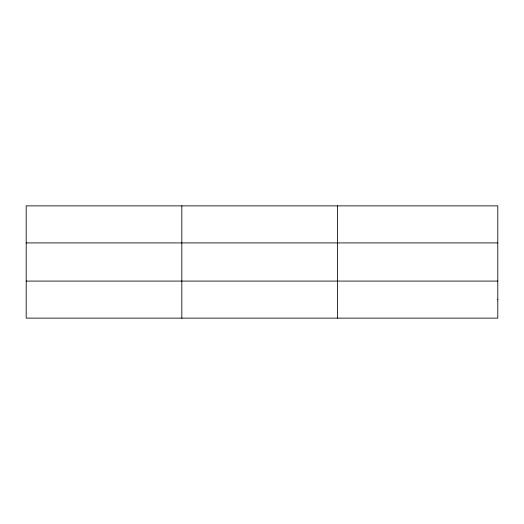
<?xml version="1.0" encoding="UTF-8"?>
<svg xmlns="http://www.w3.org/2000/svg" width="524" height="524" viewBox="0 0 524 524"><rect width="100%" height="100%" fill="white"/><g stroke="black" fill="none" stroke-linecap="round" stroke-linejoin="round"><path stroke-width="0.79" d="M181.828 205.867L181.828 318.134M337.456 205.867L337.456 318.134M26.2 242.913L497.8 242.913M26.2 281.087L497.8 281.087M497.8 299.61L497.8 318.134L26.2 318.134L26.2 205.867L497.8 205.867L497.8 299.61"/></g></svg>
